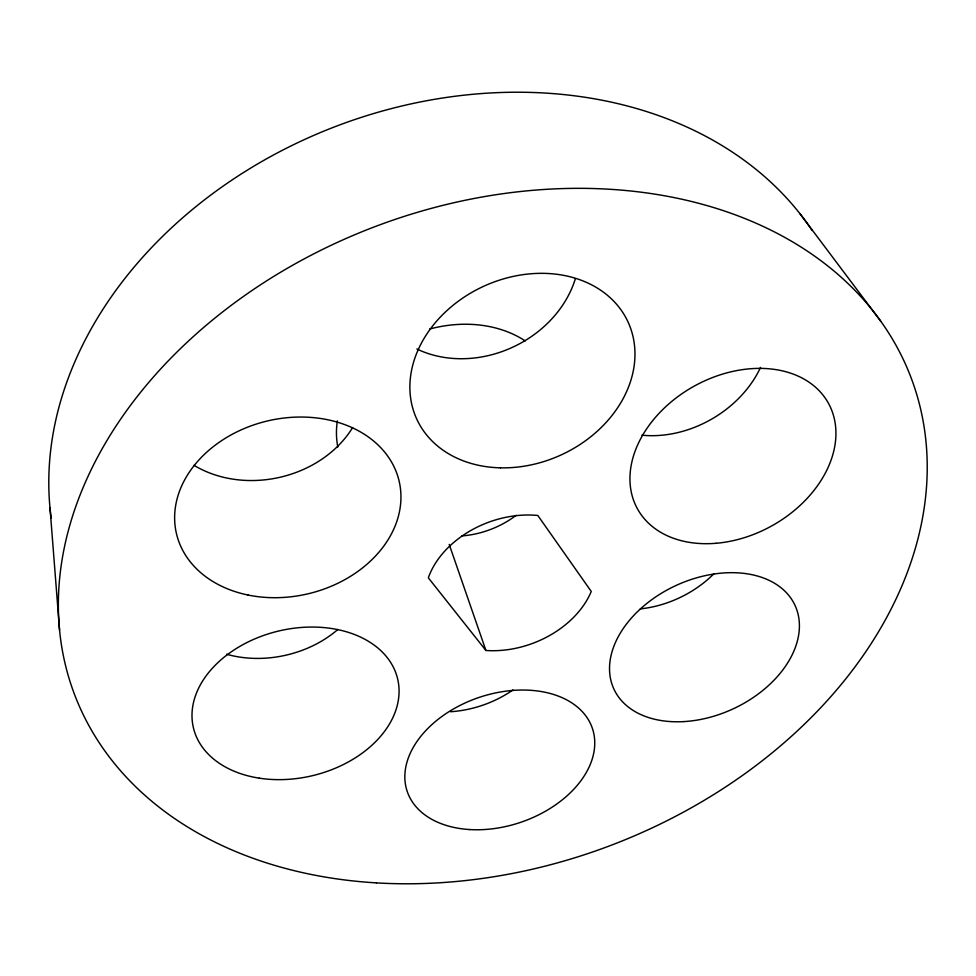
<?xml version="1.0" encoding="UTF-8"?>
<svg xmlns="http://www.w3.org/2000/svg" width="976" height="976" viewBox="0 0 976 976"><rect width="100%" height="100%" fill="white"/><g stroke="black" fill="none" stroke-linecap="round" stroke-linejoin="round"><path stroke-width="1.46" d="M485.926 650.48L428.33 577.829A88.121 64.453 -20.7 0 1 537.813 515.474L591.261 591.456A88.121 64.453 -20.7 0 1 485.926 650.48L449.204 544.425M799.856 213.585L880.608 321.031M50.008 507.971L59.56 630.008M337.794 447.045A114.582 90.939 -20.7 0 1 337.354 420.876M429.599 329.058A114.582 90.939 -20.7 0 1 525.247 340.941M51.191 518.293A413.36 323.349 -20.7 0 1 337.537 125.733A413.36 323.349 -20.7 0 1 812.117 230.446M352.629 427.549A105.359 86.059 -12.2 0 1 194.078 465.345M337.867 629.447A97.332 72.993 -12.7 0 1 226.591 654.237M714.078 573.595A92.781 67.246 -25.3 0 1 640.28 608.902M513.022 689.91A91.085 65.27 -18.7 0 1 450.497 711.736M760.536 367.415A100.87 78.104 -30.1 0 1 641.891 435.186M575.376 278.697A106.896 89.682 -25.3 0 1 416.837 348.969M516.145 515.328A81.581 63.159 -20.7 0 1 461.904 535.922M259.274 778.165A104.993 74.274 -13.6 0 0 397.647 678.93A104.993 74.274 -13.6 0 0 229.665 652.968A104.993 74.274 -13.6 0 0 259.274 778.165M376.468 882.89A447.252 331.084 -20.7 0 0 913.451 384.263A447.252 331.084 -20.7 0 0 188.453 341.027A447.252 331.084 -20.7 0 0 376.468 882.89M248.075 595.043A114.399 88.779 -13.4 0 0 399.416 482.4A114.399 88.779 -13.4 0 0 215.867 444.678A114.399 88.779 -13.4 0 0 248.075 595.043M716.091 543.278A109.117 79.922 -29 0 0 829.38 405.04A109.117 79.922 -29 0 0 653.347 419.851A109.117 79.922 -29 0 0 716.091 543.278M500.468 467.833A116.266 92.793 -24.6 0 0 629.02 324.203A116.266 92.793 -24.6 0 0 437.821 319.786A116.266 92.793 -24.6 0 0 500.468 467.833M469.785 829.563A97.807 65.819 -18.9 0 0 592.835 729.78A97.807 65.819 -18.9 0 0 436.784 720.398A97.807 65.819 -18.9 0 0 469.785 829.563M683.651 721.606A99.759 67.978 -24.8 0 0 795.074 605.498A99.759 67.978 -24.8 0 0 634.656 614.538A99.759 67.978 -24.8 0 0 683.651 721.606"/></g></svg>
